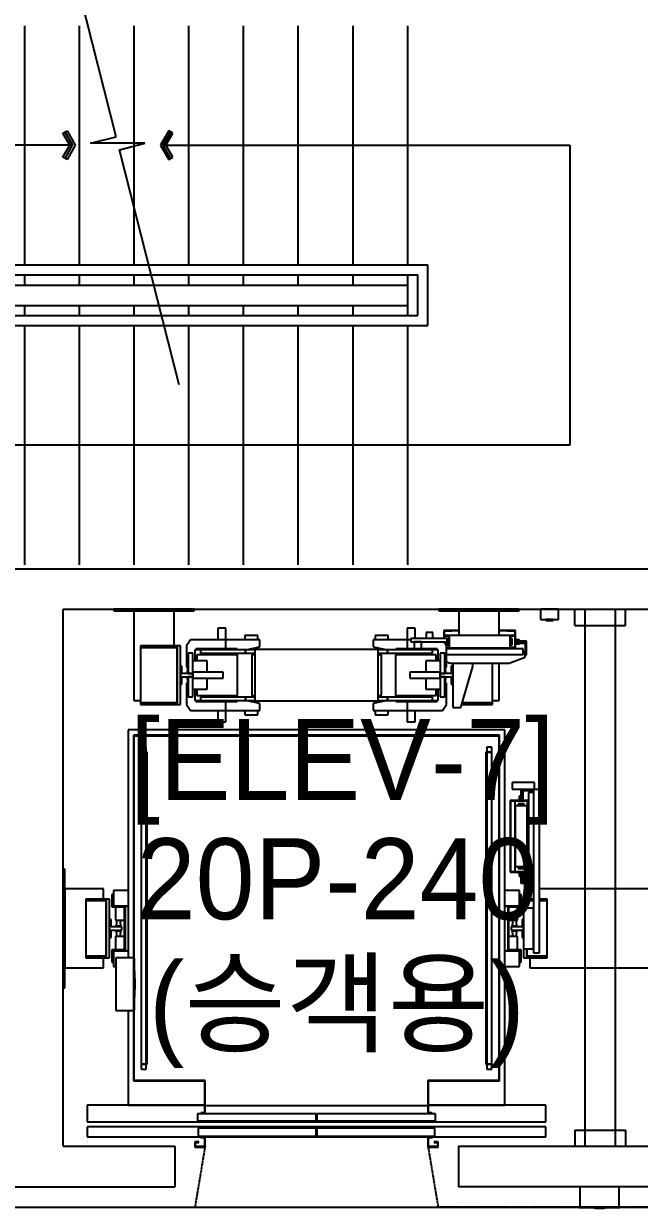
# Model space of a CAD drawing. Header units: millimetres. Extents: x 10479 to 135323, y 879012 to 965592.
# Drawn here: x 51387 to 54425, y 926345 to 932192 of the extents above; entities that cross this region are included whole.
import ezdxf
from ezdxf.enums import TextEntityAlignment as Align

# ---------------------------------------------------------------- set-up
doc = ezdxf.new("R2010")
doc.units = ezdxf.units.MM
doc.linetypes.add('HID', pattern=[2.3, 1.5, -0.8])
doc.layers.add('$CHAR', color=3, linetype='Continuous')
doc.styles.add('돋움', font='')
doc.styles.get('돋움').set_extended_font_data('Dotum')

# ---------------------------------------------------------------- blocks, each defined once
blk = doc.blocks.new('14F')
at = {"color": 8}
for p, q in [((-148157.3, 758473.9), (-148451.8, 759634.1)), ((-148608.1, 757841.9), (-148608.1, 759021.9)), ((-148338.1, 757841.9), (-148338.1, 759021.9)), ((-148068.1, 757841.9), (-148068.1, 759021.9)), ((-147798.1, 757841.9), (-147798.1, 759021.9)), ((-147528.1, 757841.9), (-147528.1, 759021.9)), ((-147258.1, 757841.9), (-147258.1, 759021.9)), ((-146988.1, 757841.9), (-146988.1, 759021.9)), ((-146718.1, 757841.9), (-146718.1, 759021.9)), ((-148419.3, 758491), (-148399.5, 758502.5)), ((-148385.2, 758431.9), (-148419.3, 758491)), ((-148372, 758431.9), (-148409.4, 758496.7)), ((-148409.4, 758496.7), (-148372, 758431.9)), ((-148399.5, 758502.5), (-148358.8, 758431.9)), ((-148283.3, 758441.9), (-148157.3, 758473.9)), ((-147897.5, 758502.5), (-147938.2, 758431.9)), ((-147925, 758431.9), (-147887.6, 758496.7)), ((-147887.6, 758496.7), (-147925, 758431.9)), ((-147911.8, 758431.9), (-147877.7, 758491)), ((-147877.7, 758491), (-147897.5, 758502.5)), ((-148385.2, 758431.9), (-149688.1, 758431.9)), ((-148419.3, 758372.9), (-148385.2, 758431.9)), ((-148409.4, 758367.1), (-148372, 758431.9)), ((-148358.8, 758431.9), (-148399.5, 758361.4)), ((-148372, 758431.9), (-148385.2, 758431.9)), ((-148015.1, 758441.9), (-148283.3, 758441.9)), ((-148141.1, 758410), (-148015.1, 758441.9)), ((-147846.6, 757249.8), (-148141.1, 758410)), ((-147938.2, 758431.9), (-147897.5, 758361.4)), ((-147887.6, 758367.1), (-147925, 758431.9)), ((-147925, 758431.9), (-147911.8, 758431.9)), ((-147877.7, 758372.9), (-147911.8, 758431.9)), ((-147911.8, 758431.9), (-145918.1, 758431.9)), ((-145918.1, 758431.9), (-145918.1, 756951.9)), ((-148399.5, 758361.4), (-148419.3, 758372.9)), ((-147897.5, 758361.4), (-147877.7, 758372.9)), ((-149788.1, 757841.9), (-146618.1, 757841.9)), ((-146618.1, 757541.9), (-146618.1, 757841.9)), ((-149738.1, 757791.9), (-146668.1, 757791.9)), ((-148608.1, 757741.9), (-148608.1, 757791.9)), ((-148338.1, 757741.9), (-148338.1, 757791.9)), ((-148068.1, 757741.9), (-148068.1, 757791.9)), ((-147798.1, 757741.9), (-147798.1, 757791.9)), ((-147528.1, 757741.9), (-147528.1, 757791.9)), ((-147258.1, 757741.9), (-147258.1, 757791.9)), ((-146988.1, 757741.9), (-146988.1, 757791.9)), ((-146718.1, 757741.9), (-146718.1, 757791.9)), ((-146668.1, 757591.9), (-146668.1, 757791.9)), ((-149688.1, 757741.9), (-148062.2, 757741.9)), ((-148062.2, 757741.9), (-146718.1, 757741.9)), ((-146718.1, 757641.9), (-146718.1, 757741.9)), ((-149688.1, 757641.9), (-146718.1, 757641.9)), ((-148608.1, 757591.9), (-148608.1, 757641.9)), ((-148338.1, 757591.9), (-148338.1, 757641.9)), ((-148068.1, 757591.9), (-148068.1, 757641.9)), ((-147798.1, 757591.9), (-147798.1, 757641.9)), ((-147528.1, 757591.9), (-147528.1, 757641.9)), ((-147258.1, 757591.9), (-147258.1, 757641.9)), ((-146988.1, 757591.9), (-146988.1, 757641.9)), ((-146718.1, 757591.9), (-146718.1, 757641.9)), ((-149738.1, 757591.9), (-146668.1, 757591.9)), ((-149788.1, 757541.9), (-146618.1, 757541.9)), ((-148608.1, 756361.9), (-148608.1, 757541.9)), ((-148338.1, 756361.9), (-148338.1, 757541.9)), ((-148068.1, 756361.9), (-148068.1, 757541.9)), ((-147798.1, 756361.9), (-147798.1, 757541.9)), ((-147528.1, 756361.9), (-147528.1, 757541.9)), ((-147258.1, 756361.9), (-147258.1, 757541.9)), ((-146988.1, 756361.9), (-146988.1, 757541.9)), ((-146718.1, 756361.9), (-146718.1, 757541.9)), ((-145918.1, 756951.9), (-149668.1, 756951.9)), ((-151018.1, 756341.9), (-145118.1, 756341.9)), ((-148418.1, 753491.9), (-148418.1, 756141.9)), ((-148418.1, 756141.9), (-140318.1, 756141.9)), ((-147772.2, 756141.9), (-148168.2, 756141.9)), ((-148168.2, 756141.9), (-148168.2, 756133.9)), ((-148168.2, 756133.9), (-147772.2, 756133.9)), ((-147870.2, 756133.9), (-148070.2, 756133.9)), ((-148070.2, 756133.9), (-148070.2, 755691.9)), ((-147870.2, 755961.9), (-147870.2, 756133.9)), ((-147772.2, 756133.9), (-147772.2, 756141.9)), ((-146168.2, 756141.9), (-146564.2, 756141.9)), ((-146564.2, 756141.9), (-146564.2, 756133.9)), ((-146564.2, 756133.9), (-146168.2, 756133.9)), ((-146266.2, 756133.9), (-146466.2, 756133.9)), ((-146466.2, 756133.9), (-146466.2, 756012.9)), ((-146266.2, 756012.9), (-146266.2, 756133.9)), ((-146168.2, 756133.9), (-146168.2, 756141.9)), ((-146063.2, 756141.9), (-146063.2, 756091.9)), ((-145973.2, 756141.9), (-146063.2, 756141.9)), ((-145973.2, 756091.9), (-145973.2, 756141.9)), ((-145893.2, 756061.9), (-145893.2, 756141.9)), ((-145843.2, 753491.9), (-145843.2, 756141.9)), ((-145693.2, 753491.9), (-145693.2, 756141.9)), ((-145643.2, 756061.9), (-145643.2, 756141.9)), ((-146063.2, 756091.9), (-145973.2, 756091.9)), ((-146035.7, 756091.9), (-146035.7, 756085.9)), ((-146000.7, 756091.9), (-146035.7, 756091.9)), ((-146035.7, 756085.9), (-146000.7, 756085.9)), ((-146000.7, 756085.9), (-146000.7, 756091.9)), ((-145893.2, 756061.9), (-145643.2, 756061.9)), ((-147615.2, 756047.9), (-147655.2, 756047.9)), ((-147655.2, 756047.9), (-147655.2, 755991.9)), ((-147615.2, 755991.9), (-147615.2, 756047.9)), ((-147519.8, 756012.9), (-147522.2, 756012.9)), ((-147522.2, 756012.9), (-147522.2, 755991.9)), ((-147512.9, 756012.9), (-147519.8, 756012.9)), ((-147502.5, 756012.9), (-147512.9, 756012.9)), ((-147490.2, 756012.9), (-147502.5, 756012.9)), ((-147478, 756012.9), (-147490.2, 756012.9)), ((-147467.6, 756012.9), (-147478, 756012.9)), ((-147460.7, 756012.9), (-147467.6, 756012.9)), ((-147458.2, 756012.9), (-147460.7, 756012.9)), ((-147458.2, 755991.9), (-147458.2, 756012.9)), ((-146875.8, 756012.9), (-146878.2, 756012.9)), ((-146878.2, 756012.9), (-146878.2, 755991.9)), ((-146868.9, 756012.9), (-146875.8, 756012.9)), ((-146858.5, 756012.9), (-146868.9, 756012.9)), ((-146846.2, 756012.9), (-146858.5, 756012.9)), ((-146834, 756012.9), (-146846.2, 756012.9)), ((-146823.6, 756012.9), (-146834, 756012.9)), ((-146816.7, 756012.9), (-146823.6, 756012.9)), ((-146814.2, 756012.9), (-146816.7, 756012.9)), ((-146814.2, 755991.9), (-146814.2, 756012.9)), ((-146721.2, 756047.9), (-146721.2, 755991.9)), ((-146681.2, 756047.9), (-146721.2, 756047.9)), ((-146681.2, 755996.9), (-146681.2, 756047.9)), ((-146594.7, 756026.9), (-146627.7, 756026.9)), ((-146627.7, 756026.9), (-146627.7, 755996.9)), ((-146594.7, 755996.9), (-146594.7, 756026.9)), ((-146500.2, 756036.9), (-146540.2, 756036.9)), ((-146540.2, 756036.9), (-146540.2, 755996.9)), ((-146538.2, 756034.9), (-146500.2, 756034.9)), ((-146538.2, 755996.9), (-146538.2, 756034.9)), ((-146466.2, 756034.9), (-146538.2, 756034.9)), ((-146538.2, 756034.9), (-146538.2, 756012.9)), ((-146538.2, 756012.9), (-146538.2, 756010.9)), ((-146188.2, 756012.9), (-146538.2, 756012.9)), ((-146538.2, 756010.9), (-146513.2, 756010.9)), ((-146538.2, 756010.9), (-146538.2, 755996.9)), ((-146513.2, 756011.9), (-146513.2, 755951.9)), ((-146213.2, 756011.9), (-146513.2, 756011.9)), ((-146500.2, 756034.9), (-146500.2, 756036.9)), ((-146466.2, 756036.9), (-146500.2, 756036.9)), ((-146500.2, 756036.9), (-146500.2, 756034.9)), ((-146226.2, 756036.9), (-146266.2, 756036.9)), ((-146188.2, 756034.9), (-146266.2, 756034.9)), ((-146186.2, 756036.9), (-146226.2, 756036.9)), ((-146226.2, 756036.9), (-146226.2, 756034.9)), ((-146226.2, 756034.9), (-146226.2, 756036.9)), ((-146226.2, 756034.9), (-146188.2, 756034.9)), ((-146213.2, 755951.9), (-146213.2, 756011.9)), ((-146213.2, 756010.9), (-146188.2, 756010.9)), ((-146188.2, 756034.9), (-146188.2, 755946.4)), ((-146188.2, 756012.9), (-146188.2, 756034.9)), ((-146188.2, 756010.9), (-146188.2, 756012.9)), ((-146188.2, 755952.9), (-146188.2, 756010.9)), ((-146186.2, 755946.4), (-146186.2, 756036.9)), ((-148037.2, 755961.9), (-148037.2, 755953.9)), ((-147856.2, 755961.9), (-148037.2, 755961.9)), ((-148037.2, 755953.9), (-148037.2, 755679.9)), ((-147856.2, 755953.9), (-148037.2, 755953.9)), ((-148037.2, 755953.9), (-147856.2, 755953.9)), ((-147856.2, 755953.9), (-147856.2, 755961.9)), ((-147856.2, 755961.9), (-147856.2, 755671.9)), ((-147840.2, 755961.9), (-147856.2, 755961.9)), ((-147856.2, 755679.9), (-147856.2, 755953.9)), ((-147840.2, 755671.9), (-147840.2, 755961.9)), ((-147790.2, 755991.9), (-147810.2, 755961.9)), ((-147810.2, 755961.9), (-147810.2, 755856.9)), ((-147615.2, 755991.9), (-147790.2, 755991.9)), ((-147740.2, 755941.9), (-147768.2, 755941.9)), ((-147768.2, 755941.9), (-147768.2, 755886.9)), ((-147763.2, 755946.9), (-147763.2, 755941.9)), ((-147560.2, 755946.9), (-147763.2, 755946.9)), ((-147740.2, 755941.9), (-147740.2, 755925.9)), ((-147518.2, 755941.9), (-147740.2, 755941.9)), ((-147447.2, 755991.9), (-147615.2, 755991.9)), ((-147615.2, 755946.9), (-147615.2, 755991.9)), ((-147560.2, 755941.9), (-147560.2, 755946.9)), ((-147519.2, 755941.9), (-147447.2, 755956.9)), ((-147518.2, 755925.9), (-147518.2, 755941.9)), ((-147518.2, 755941.9), (-147518.2, 755925.9)), ((-147473.2, 755941.9), (-147518.2, 755941.9)), ((-146863.2, 755943.9), (-147473.2, 755943.9)), ((-147473.2, 755943.9), (-147473.2, 755689.9)), ((-147458.2, 755943.9), (-147458.2, 755954.7)), ((-147447.2, 755956.9), (-147447.2, 755991.9)), ((-146721.2, 755991.9), (-146889.2, 755991.9)), ((-146889.2, 755991.9), (-146889.2, 755956.9)), ((-146889.2, 755956.9), (-146817.2, 755941.9)), ((-146878.2, 755954.7), (-146878.2, 755943.9)), ((-146863.2, 755689.9), (-146863.2, 755943.9)), ((-146818.2, 755941.9), (-146863.2, 755941.9)), ((-146818.2, 755941.9), (-146818.2, 755925.9)), ((-146596.2, 755941.9), (-146818.2, 755941.9)), ((-146818.2, 755925.9), (-146818.2, 755941.9)), ((-146776.2, 755946.9), (-146776.2, 755941.9)), ((-146573.2, 755946.9), (-146776.2, 755946.9)), ((-146721.2, 755991.9), (-146721.2, 755946.9)), ((-146703.2, 755991.9), (-146721.2, 755991.9)), ((-146523.2, 755996.9), (-146703.2, 755996.9)), ((-146703.2, 755996.9), (-146703.2, 755981.9)), ((-146703.2, 755981.9), (-146523.2, 755981.9)), ((-146684.4, 755981.9), (-146685.7, 755981.9)), ((-146685.7, 755981.9), (-146685.7, 755946.9)), ((-146680.6, 755981.9), (-146684.4, 755981.9)), ((-146674.9, 755981.9), (-146680.6, 755981.9)), ((-146668.2, 755981.9), (-146674.9, 755981.9)), ((-146661.5, 755981.9), (-146668.2, 755981.9)), ((-146655.9, 755981.9), (-146661.5, 755981.9)), ((-146652.1, 755981.9), (-146655.9, 755981.9)), ((-146650.7, 755981.9), (-146652.1, 755981.9)), ((-146650.7, 755946.9), (-146650.7, 755981.9)), ((-146568.2, 755941.9), (-146596.2, 755941.9)), ((-146596.2, 755925.9), (-146596.2, 755941.9)), ((-146573.2, 755941.9), (-146573.2, 755946.9)), ((-146568.2, 755886.9), (-146568.2, 755941.9)), ((-146526.2, 755961.9), (-146539.6, 755981.9)), ((-146538.2, 755979.9), (-146538.2, 755981.9)), ((-146538.2, 755981.9), (-146538.2, 755979.9)), ((-146526.2, 755856.9), (-146526.2, 755961.9)), ((-146513.2, 755952.9), (-146526.2, 755952.9)), ((-146526.2, 755950.9), (-146188.2, 755950.9)), ((-146148.2, 755946.4), (-146526.2, 755946.4)), ((-146523.2, 755981.9), (-146523.2, 755996.9)), ((-146513.2, 755996.9), (-146523.2, 755996.9)), ((-146523.2, 755996.9), (-146523.2, 755966.9)), ((-146523.2, 755966.9), (-146513.2, 755966.9)), ((-146513.2, 755951.9), (-146213.2, 755951.9)), ((-146496.2, 755950.9), (-146496.2, 755946.4)), ((-146480.2, 755950.9), (-146480.2, 755946.4)), ((-146480.2, 755946.4), (-146480.2, 755950.9)), ((-146299.2, 755946.4), (-146299.2, 755950.9)), ((-146266.2, 755946.4), (-146266.2, 755950.9)), ((-146203.2, 755996.9), (-146213.2, 755996.9)), ((-146213.2, 755966.9), (-146203.2, 755966.9)), ((-146188.2, 755952.9), (-146213.2, 755952.9)), ((-146203.2, 755966.9), (-146203.2, 755996.9)), ((-146188.2, 755950.9), (-146188.2, 755952.9)), ((-146188.2, 755946.4), (-146188.2, 755950.9)), ((-146186.2, 755991.9), (-146186.2, 755971.9)), ((-146166.2, 755991.9), (-146186.2, 755991.9)), ((-146186.2, 755971.9), (-146166.2, 755971.9)), ((-146181.2, 755976.9), (-146181.2, 755986.9)), ((-146181.2, 755986.9), (-146166.2, 755986.9)), ((-146137.2, 755977.9), (-146181.2, 755977.9)), ((-146166.2, 755976.9), (-146181.2, 755976.9)), ((-146132.2, 755984.4), (-146174.2, 755984.4)), ((-146174.2, 755984.4), (-146174.2, 755979.4)), ((-146174.2, 755979.4), (-146137.2, 755979.4)), ((-146166.2, 755986.9), (-146166.2, 755991.9)), ((-146166.2, 755971.9), (-146166.2, 755976.9)), ((-146166.2, 755973.9), (-146137.2, 755973.9)), ((-146137.2, 755973.9), (-146166.2, 755973.9)), ((-146148.2, 755919.4), (-146148.2, 755946.4)), ((-146137.2, 755979.4), (-146137.2, 755926.4)), ((-146137.2, 755973.9), (-146137.2, 755977.9)), ((-146137.2, 755931.9), (-146137.2, 755973.9)), ((-146132.2, 755921.4), (-146132.2, 755984.4)), ((-147801.2, 755924.9), (-147801.2, 755921.1)), ((-147778.2, 755924.9), (-147801.2, 755924.9)), ((-147801.2, 755921.1), (-147801.2, 755910.2)), ((-147801.2, 755910.2), (-147801.2, 755894)), ((-147801.2, 755894), (-147801.2, 755874.9)), ((-147778.2, 755921.1), (-147778.2, 755924.9)), ((-147778.2, 755910.2), (-147778.2, 755921.1)), ((-147778.2, 755894), (-147778.2, 755910.2)), ((-147778.2, 755874.9), (-147778.2, 755894)), ((-147708.2, 755886.9), (-147778.2, 755886.9)), ((-147758.2, 755916.9), (-147758.2, 755886.9)), ((-147558.2, 755916.9), (-147758.2, 755916.9)), ((-147740.2, 755925.9), (-147518.2, 755925.9)), ((-147708.2, 755831.9), (-147708.2, 755886.9)), ((-147558.2, 755716.9), (-147558.2, 755916.9)), ((-147518.2, 755925.9), (-147473.2, 755925.9)), ((-147473.2, 755916.9), (-147488.2, 755916.9)), ((-147488.2, 755916.9), (-147488.2, 755716.9)), ((-146863.2, 755925.9), (-146818.2, 755925.9)), ((-146848.2, 755916.9), (-146863.2, 755916.9)), ((-146848.2, 755716.9), (-146848.2, 755916.9)), ((-146818.2, 755925.9), (-146596.2, 755925.9)), ((-146778.2, 755916.9), (-146778.2, 755716.9)), ((-146578.2, 755916.9), (-146778.2, 755916.9)), ((-146558.2, 755886.9), (-146628.2, 755886.9)), ((-146628.2, 755886.9), (-146628.2, 755831.9)), ((-146578.2, 755886.9), (-146578.2, 755916.9)), ((-146558.2, 755924.9), (-146558.2, 755921.1)), ((-146535.2, 755924.9), (-146558.2, 755924.9)), ((-146558.2, 755921.1), (-146558.2, 755910.2)), ((-146558.2, 755910.2), (-146558.2, 755894)), ((-146558.2, 755894), (-146558.2, 755874.9)), ((-146535.2, 755921.1), (-146535.2, 755924.9)), ((-146535.2, 755910.2), (-146535.2, 755921.1)), ((-146535.2, 755894), (-146535.2, 755910.2)), ((-146535.2, 755874.9), (-146535.2, 755894)), ((-146526.2, 755919.4), (-146148.2, 755919.4)), ((-146526.2, 755883.2), (-146508.2, 755876.4)), ((-146218.2, 755876.4), (-146138.2, 755906.4)), ((-146148.2, 755931.9), (-146137.2, 755931.9)), ((-146137.2, 755931.9), (-146148.2, 755931.9)), ((-146148.2, 755927.9), (-146137.2, 755927.9)), ((-146137.2, 755926.4), (-146148.2, 755926.4)), ((-146148.2, 755921.4), (-146132.2, 755921.4)), ((-146138.2, 755921.4), (-146148.2, 755921.4)), ((-146132.2, 755921.4), (-146138.2, 755921.4)), ((-146138.2, 755906.4), (-146138.2, 755921.4)), ((-146138.2, 755917.4), (-146132.2, 755917.4)), ((-146137.2, 755927.9), (-146137.2, 755931.9)), ((-146132.2, 755917.4), (-146132.2, 755921.4)), ((-147840.2, 755861.4), (-147840.2, 755772.4)), ((-147832.3, 755861.4), (-147840.2, 755861.4)), ((-147832.3, 755824.9), (-147832.3, 755861.4)), ((-147778.2, 755824.9), (-147832.3, 755824.9)), ((-147810.2, 755856.9), (-147801.2, 755856.9)), ((-147805.2, 755837.9), (-147807.2, 755837.9)), ((-147807.2, 755837.9), (-147807.2, 755829.9)), ((-147807.2, 755829.9), (-147801.2, 755829.9)), ((-147801.2, 755855.9), (-147805.2, 755855.9)), ((-147805.2, 755855.9), (-147805.2, 755837.9)), ((-147801.2, 755874.9), (-147801.2, 755855.8)), ((-147801.2, 755855.8), (-147801.2, 755839.5)), ((-147801.2, 755839.5), (-147801.2, 755828.7)), ((-147801.2, 755828.7), (-147801.2, 755824.9)), ((-147801.2, 755824.9), (-147778.2, 755824.9)), ((-147778.2, 755855.8), (-147778.2, 755874.9)), ((-147778.2, 755839.5), (-147778.2, 755855.8)), ((-147778.2, 755828.7), (-147778.2, 755839.5)), ((-147772.5, 755831.9), (-147778.2, 755831.9)), ((-147778.2, 755831.9), (-147778.2, 755801.9)), ((-147778.2, 755824.9), (-147778.2, 755828.7)), ((-147778.2, 755809), (-147778.2, 755824.9)), ((-147756.3, 755831.9), (-147772.5, 755831.9)), ((-147731.9, 755831.9), (-147756.3, 755831.9)), ((-147703.2, 755831.9), (-147731.9, 755831.9)), ((-147674.5, 755831.9), (-147703.2, 755831.9)), ((-147650.2, 755831.9), (-147674.5, 755831.9)), ((-147633.9, 755831.9), (-147650.2, 755831.9)), ((-147628.2, 755831.9), (-147633.9, 755831.9)), ((-147628.2, 755801.9), (-147628.2, 755831.9)), ((-146702.5, 755831.9), (-146708.2, 755831.9)), ((-146708.2, 755831.9), (-146708.2, 755801.9)), ((-146686.3, 755831.9), (-146702.5, 755831.9)), ((-146661.9, 755831.9), (-146686.3, 755831.9)), ((-146633.2, 755831.9), (-146661.9, 755831.9)), ((-146604.5, 755831.9), (-146633.2, 755831.9)), ((-146580.2, 755831.9), (-146604.5, 755831.9)), ((-146563.9, 755831.9), (-146580.2, 755831.9)), ((-146558.2, 755831.9), (-146563.9, 755831.9)), ((-146558.2, 755874.9), (-146558.2, 755855.8)), ((-146558.2, 755855.8), (-146558.2, 755839.5)), ((-146558.2, 755839.5), (-146558.2, 755828.7)), ((-146558.2, 755801.9), (-146558.2, 755831.9)), ((-146558.2, 755828.7), (-146558.2, 755824.9)), ((-146504.1, 755824.9), (-146558.2, 755824.9)), ((-146558.2, 755824.9), (-146558.2, 755809)), ((-146558.2, 755824.9), (-146535.2, 755824.9)), ((-146535.2, 755855.8), (-146535.2, 755874.9)), ((-146535.2, 755856.9), (-146526.2, 755856.9)), ((-146531.2, 755855.9), (-146535.2, 755855.9)), ((-146535.2, 755839.5), (-146535.2, 755855.8)), ((-146535.2, 755828.7), (-146535.2, 755839.5)), ((-146535.2, 755829.9), (-146529.2, 755829.9)), ((-146535.2, 755824.9), (-146535.2, 755828.7)), ((-146531.2, 755837.9), (-146531.2, 755855.9)), ((-146529.2, 755837.9), (-146531.2, 755837.9)), ((-146529.2, 755829.9), (-146529.2, 755837.9)), ((-146508.2, 755876.4), (-146218.2, 755876.4)), ((-146496.2, 755861.4), (-146504.1, 755861.4)), ((-146504.1, 755861.4), (-146504.1, 755824.9)), ((-146496.2, 755876.4), (-146496.2, 755657.4)), ((-146496.2, 755772.4), (-146496.2, 755861.4)), ((-146456.2, 755657.4), (-146396.2, 755859.4)), ((-146396.2, 755859.4), (-146396.2, 755876.4)), ((-146299.2, 755679.9), (-146299.2, 755876.4)), ((-146266.2, 755691.9), (-146266.2, 755876.4)), ((-147840.2, 755772.4), (-147832.3, 755772.4)), ((-147832.3, 755809), (-147778.2, 755809)), ((-147832.3, 755772.4), (-147832.3, 755809)), ((-147801.2, 755776.9), (-147810.2, 755776.9)), ((-147810.2, 755776.9), (-147810.2, 755671.9)), ((-147807.2, 755803.9), (-147807.2, 755795.9)), ((-147801.2, 755803.9), (-147807.2, 755803.9)), ((-147807.2, 755795.9), (-147805.2, 755795.9)), ((-147805.2, 755795.9), (-147805.2, 755777.9)), ((-147805.2, 755777.9), (-147801.2, 755777.9)), ((-147778.2, 755809), (-147801.2, 755809)), ((-147801.2, 755809), (-147801.2, 755805.2)), ((-147801.2, 755805.2), (-147801.2, 755794.4)), ((-147801.2, 755794.4), (-147801.2, 755778.1)), ((-147801.2, 755778.1), (-147801.2, 755759)), ((-147778.2, 755805.2), (-147778.2, 755809)), ((-147778.2, 755794.4), (-147778.2, 755805.2)), ((-147778.2, 755801.9), (-147772.5, 755801.9)), ((-147778.2, 755778.1), (-147778.2, 755794.4)), ((-147778.2, 755759), (-147778.2, 755778.1)), ((-147772.5, 755801.9), (-147756.3, 755801.9)), ((-147756.3, 755801.9), (-147731.9, 755801.9)), ((-147731.9, 755801.9), (-147703.2, 755801.9)), ((-147708.2, 755746.9), (-147708.2, 755801.9)), ((-147703.2, 755801.9), (-147674.5, 755801.9)), ((-147674.5, 755801.9), (-147650.2, 755801.9)), ((-147650.2, 755801.9), (-147633.9, 755801.9)), ((-147633.9, 755801.9), (-147628.2, 755801.9)), ((-146708.2, 755801.9), (-146702.5, 755801.9)), ((-146702.5, 755801.9), (-146686.3, 755801.9)), ((-146686.3, 755801.9), (-146661.9, 755801.9)), ((-146661.9, 755801.9), (-146633.2, 755801.9)), ((-146633.2, 755801.9), (-146604.5, 755801.9)), ((-146628.2, 755801.9), (-146628.2, 755746.9)), ((-146604.5, 755801.9), (-146580.2, 755801.9)), ((-146580.2, 755801.9), (-146563.9, 755801.9)), ((-146563.9, 755801.9), (-146558.2, 755801.9)), ((-146558.2, 755809), (-146504.1, 755809)), ((-146535.2, 755809), (-146558.2, 755809)), ((-146558.2, 755809), (-146558.2, 755805.2)), ((-146558.2, 755805.2), (-146558.2, 755794.4)), ((-146558.2, 755794.4), (-146558.2, 755778.1)), ((-146558.2, 755778.1), (-146558.2, 755759)), ((-146535.2, 755805.2), (-146535.2, 755809)), ((-146535.2, 755794.4), (-146535.2, 755805.2)), ((-146529.2, 755803.9), (-146535.2, 755803.9)), ((-146535.2, 755778.1), (-146535.2, 755794.4)), ((-146535.2, 755759), (-146535.2, 755778.1)), ((-146535.2, 755777.9), (-146531.2, 755777.9)), ((-146526.2, 755776.9), (-146535.2, 755776.9)), ((-146531.2, 755777.9), (-146531.2, 755795.9)), ((-146531.2, 755795.9), (-146529.2, 755795.9)), ((-146529.2, 755795.9), (-146529.2, 755803.9)), ((-146526.2, 755671.9), (-146526.2, 755776.9)), ((-146504.1, 755809), (-146504.1, 755772.4)), ((-146504.1, 755772.4), (-146496.2, 755772.4)), ((-147801.2, 755759), (-147801.2, 755739.9)), ((-147801.2, 755739.9), (-147801.2, 755723.7)), ((-147801.2, 755723.7), (-147801.2, 755712.8)), ((-147801.2, 755712.8), (-147801.2, 755709)), ((-147801.2, 755709), (-147778.2, 755709)), ((-147778.2, 755739.9), (-147778.2, 755759)), ((-147778.2, 755746.9), (-147708.2, 755746.9)), ((-147778.2, 755723.7), (-147778.2, 755739.9)), ((-147778.2, 755712.8), (-147778.2, 755723.7)), ((-147778.2, 755709), (-147778.2, 755712.8)), ((-147768.2, 755746.9), (-147768.2, 755691.9)), ((-147758.2, 755746.9), (-147758.2, 755716.9)), ((-147758.2, 755716.9), (-147558.2, 755716.9)), ((-147740.2, 755707.9), (-147740.2, 755691.9)), ((-147518.2, 755707.9), (-147740.2, 755707.9)), ((-147518.2, 755691.9), (-147518.2, 755707.9)), ((-147518.2, 755707.9), (-147518.2, 755691.9)), ((-147473.2, 755707.9), (-147518.2, 755707.9)), ((-147488.2, 755716.9), (-147473.2, 755716.9)), ((-146863.2, 755716.9), (-146848.2, 755716.9)), ((-146818.2, 755707.9), (-146863.2, 755707.9)), ((-146818.2, 755707.9), (-146818.2, 755691.9)), ((-146596.2, 755707.9), (-146818.2, 755707.9)), ((-146818.2, 755691.9), (-146818.2, 755707.9)), ((-146778.2, 755716.9), (-146578.2, 755716.9)), ((-146628.2, 755746.9), (-146558.2, 755746.9)), ((-146596.2, 755691.9), (-146596.2, 755707.9)), ((-146578.2, 755716.9), (-146578.2, 755746.9)), ((-146568.2, 755691.9), (-146568.2, 755746.9)), ((-146558.2, 755759), (-146558.2, 755739.9)), ((-146558.2, 755739.9), (-146558.2, 755723.7)), ((-146558.2, 755723.7), (-146558.2, 755712.8)), ((-146558.2, 755712.8), (-146558.2, 755709)), ((-146558.2, 755709), (-146535.2, 755709)), ((-146535.2, 755739.9), (-146535.2, 755759)), ((-146535.2, 755723.7), (-146535.2, 755739.9)), ((-146535.2, 755712.8), (-146535.2, 755723.7)), ((-146535.2, 755709), (-146535.2, 755712.8)), ((-148070.2, 755691.9), (-148037.2, 755691.9)), ((-148037.2, 755679.9), (-148037.2, 755671.9)), ((-147856.2, 755679.9), (-148037.2, 755679.9)), ((-148037.2, 755679.9), (-147856.2, 755679.9)), ((-148037.2, 755671.9), (-147856.2, 755671.9)), ((-147856.2, 755671.9), (-147856.2, 755679.9)), ((-147856.2, 755671.9), (-147840.2, 755671.9)), ((-147810.2, 755671.9), (-147790.2, 755641.9)), ((-147768.2, 755691.9), (-147740.2, 755691.9)), ((-147763.2, 755691.9), (-147763.2, 755686.9)), ((-147763.2, 755686.9), (-147560.2, 755686.9)), ((-147740.2, 755691.9), (-147518.2, 755691.9)), ((-147615.2, 755641.9), (-147615.2, 755686.9)), ((-147560.2, 755686.9), (-147560.2, 755691.9)), ((-147447.2, 755676.9), (-147519.2, 755691.9)), ((-147518.2, 755691.9), (-147473.2, 755691.9)), ((-147473.2, 755689.9), (-146863.2, 755689.9)), ((-147458.2, 755679.2), (-147458.2, 755689.9)), ((-147447.2, 755641.9), (-147447.2, 755676.9)), ((-146817.2, 755691.9), (-146889.2, 755676.9)), ((-146889.2, 755676.9), (-146889.2, 755641.9)), ((-146878.2, 755689.9), (-146878.2, 755679.2)), ((-146863.2, 755691.9), (-146818.2, 755691.9)), ((-146818.2, 755691.9), (-146596.2, 755691.9)), ((-146776.2, 755691.9), (-146776.2, 755686.9)), ((-146776.2, 755686.9), (-146573.2, 755686.9)), ((-146721.2, 755686.9), (-146721.2, 755641.9)), ((-146596.2, 755691.9), (-146568.2, 755691.9)), ((-146573.2, 755686.9), (-146573.2, 755691.9)), ((-146546.2, 755641.9), (-146526.2, 755671.9)), ((-146496.2, 755657.4), (-146456.2, 755657.4)), ((-146451.9, 755671.9), (-146299.2, 755671.9)), ((-146299.2, 755679.9), (-146449.5, 755679.9)), ((-146449.5, 755679.9), (-146299.2, 755679.9)), ((-146299.2, 755691.9), (-146266.2, 755691.9)), ((-146299.2, 755671.9), (-146299.2, 755679.9)), ((-147790.2, 755641.9), (-147615.2, 755641.9)), ((-147655.2, 755641.9), (-147655.2, 755585.9)), ((-147615.2, 755585.9), (-147615.2, 755641.9)), ((-147615.2, 755641.9), (-147447.2, 755641.9)), ((-147522.2, 755641.9), (-147522.2, 755620.9)), ((-147522.2, 755620.9), (-147519.8, 755620.9)), ((-147519.8, 755620.9), (-147512.9, 755620.9)), ((-147512.9, 755620.9), (-147502.5, 755620.9)), ((-147502.5, 755620.9), (-147490.2, 755620.9)), ((-147490.2, 755620.9), (-147478, 755620.9)), ((-147478, 755620.9), (-147467.6, 755620.9)), ((-147467.6, 755620.9), (-147460.7, 755620.9)), ((-147460.7, 755620.9), (-147458.2, 755620.9)), ((-147458.2, 755620.9), (-147458.2, 755641.9)), ((-146889.2, 755641.9), (-146721.2, 755641.9)), ((-146878.2, 755641.9), (-146878.2, 755620.9)), ((-146878.2, 755620.9), (-146875.8, 755620.9)), ((-146875.8, 755620.9), (-146868.9, 755620.9)), ((-146868.9, 755620.9), (-146858.5, 755620.9)), ((-146858.5, 755620.9), (-146846.2, 755620.9)), ((-146846.2, 755620.9), (-146834, 755620.9)), ((-146834, 755620.9), (-146823.6, 755620.9)), ((-146823.6, 755620.9), (-146816.7, 755620.9)), ((-146816.7, 755620.9), (-146814.2, 755620.9)), ((-146814.2, 755620.9), (-146814.2, 755641.9)), ((-146721.2, 755641.9), (-146721.2, 755585.9)), ((-146721.2, 755641.9), (-146546.2, 755641.9)), ((-146681.2, 755585.9), (-146681.2, 755641.9)), ((-148098.2, 755546.9), (-148098.2, 754421.9)), ((-146238.2, 755546.9), (-148098.2, 755546.9)), ((-147655.2, 755585.9), (-147615.2, 755585.9)), ((-146721.2, 755585.9), (-146681.2, 755585.9)), ((-146238.2, 753693.9), (-146238.2, 755546.9)), ((-146265.2, 755519.9), (-148071.2, 755519.9)), ((-148071.2, 755519.9), (-148071.2, 753813.9)), ((-148068.2, 755516.9), (-146268.2, 755516.9)), ((-148068.2, 753816.9), (-148068.2, 755516.9)), ((-146268.2, 755516.9), (-146268.2, 753816.9)), ((-146265.2, 753813.9), (-146265.2, 755519.9)), ((-148008.2, 755461.9), (-148033.2, 755461.9)), ((-148033.2, 755461.9), (-148033.2, 755436.9)), ((-148033.2, 755436.9), (-148008.2, 755436.9)), ((-148008.2, 755436.9), (-148033.2, 755436.9)), ((-148033.2, 755436.9), (-148033.2, 753896.9)), ((-148008.2, 755436.9), (-148008.2, 755461.9)), ((-148003.2, 755436.9), (-148008.2, 755436.9)), ((-148008.2, 753896.9), (-148008.2, 755436.9)), ((-148003.2, 753896.9), (-148003.2, 755436.9)), ((-146328.2, 755436.9), (-146333.2, 755436.9)), ((-146333.2, 755436.9), (-146333.2, 753896.9)), ((-146303.2, 755461.9), (-146328.2, 755461.9)), ((-146328.2, 755461.9), (-146328.2, 755436.9)), ((-146328.2, 755436.9), (-146303.2, 755436.9)), ((-146303.2, 755436.9), (-146328.2, 755436.9)), ((-146328.2, 755436.9), (-146328.2, 753896.9)), ((-146303.2, 755436.9), (-146303.2, 755461.9)), ((-146303.2, 753896.9), (-146303.2, 755436.9)), ((-146093.2, 755286.4), (-146203.2, 755286.4)), ((-146203.2, 755286.4), (-146203.2, 755253.4)), ((-146203.2, 755253.4), (-146093.2, 755253.4)), ((-146097.7, 755252.9), (-146160.7, 755252.9)), ((-146160.7, 755252.9), (-146160.7, 755210.9)), ((-146155.7, 755247.9), (-146102.7, 755247.9)), ((-146155.7, 755210.9), (-146155.7, 755247.9)), ((-146150.2, 755247.9), (-146154.2, 755247.9)), ((-146154.2, 755247.9), (-146154.2, 755203.9)), ((-146150.2, 755218.9), (-146150.2, 755247.9)), ((-146108.2, 755247.9), (-146150.2, 755247.9)), ((-146150.2, 755247.9), (-146150.2, 755218.9)), ((-146108.2, 755236.9), (-146108.2, 755247.9)), ((-146104.2, 755247.9), (-146108.2, 755247.9)), ((-146108.2, 755247.9), (-146108.2, 755236.9)), ((-146104.2, 755236.9), (-146104.2, 755247.9)), ((-146102.7, 755247.9), (-146102.7, 755236.9)), ((-146097.7, 755236.9), (-146097.7, 755252.9)), ((-146067.7, 755251.9), (-146097.7, 755251.9)), ((-146097.7, 755251.9), (-146097.7, 755236.9)), ((-146093.2, 755253.4), (-146093.2, 755286.4)), ((-146067.7, 754446.9), (-146067.7, 755251.9)), ((-146122.7, 755198.9), (-146213.2, 755198.9)), ((-146213.2, 755198.9), (-146213.2, 755158.9)), ((-146211.2, 755196.9), (-146122.7, 755196.9)), ((-146211.2, 755158.9), (-146211.2, 755196.9)), ((-146189.2, 755196.9), (-146211.2, 755196.9)), ((-146211.2, 755196.9), (-146211.2, 754846.9)), ((-146187.2, 755196.9), (-146189.2, 755196.9)), ((-146189.2, 755196.9), (-146189.2, 754846.9)), ((-146187.2, 755171.9), (-146187.2, 755196.9)), ((-146129.2, 755196.9), (-146187.2, 755196.9)), ((-146143.2, 755181.9), (-146173.2, 755181.9)), ((-146173.2, 755181.9), (-146173.2, 755171.9)), ((-146163.2, 755218.9), (-146168.2, 755218.9)), ((-146168.2, 755218.9), (-146168.2, 755198.9)), ((-146168.2, 755198.9), (-146148.2, 755198.9)), ((-146163.2, 755203.9), (-146163.2, 755218.9)), ((-146153.2, 755203.9), (-146163.2, 755203.9)), ((-146160.7, 755210.9), (-146155.7, 755210.9)), ((-146148.2, 755218.9), (-146153.2, 755218.9)), ((-146153.2, 755218.9), (-146153.2, 755203.9)), ((-146148.2, 755198.9), (-146148.2, 755218.9)), ((-146143.2, 755171.9), (-146143.2, 755181.9)), ((-146127.2, 755196.9), (-146129.2, 755196.9)), ((-146129.2, 755196.9), (-146129.2, 755171.9)), ((-146127.2, 754846.9), (-146127.2, 755196.9)), ((-146122.7, 755196.9), (-146127.2, 755196.9)), ((-146095.7, 755236.9), (-146122.7, 755236.9)), ((-146122.7, 755236.9), (-146122.7, 754806.9)), ((-146095.7, 754806.9), (-146095.7, 755236.9)), ((-146213.2, 755158.9), (-146211.2, 755158.9)), ((-146211.2, 755158.9), (-146213.2, 755158.9)), ((-146213.2, 755158.9), (-146213.2, 754884.9)), ((-146128.2, 755171.9), (-146188.2, 755171.9)), ((-146188.2, 755171.9), (-146188.2, 754871.9)), ((-146128.2, 754871.9), (-146128.2, 755171.9)), ((-148418.2, 754859.9), (-148418.2, 754273.9)), ((-148410.2, 754859.9), (-148418.2, 754859.9)), ((-148410.2, 754273.9), (-148410.2, 754859.9)), ((-146213.2, 754884.9), (-146213.2, 754844.9)), ((-146211.2, 754884.9), (-146213.2, 754884.9)), ((-146213.2, 754884.9), (-146211.2, 754884.9)), ((-146213.2, 754844.9), (-146122.7, 754844.9)), ((-146211.2, 754846.9), (-146211.2, 754884.9)), ((-146122.7, 754846.9), (-146211.2, 754846.9)), ((-146211.2, 754846.9), (-146189.2, 754846.9)), ((-146189.2, 754846.9), (-146187.2, 754846.9)), ((-146188.2, 754871.9), (-146128.2, 754871.9)), ((-146187.2, 754846.9), (-146187.2, 754871.9)), ((-146187.2, 754846.9), (-146129.2, 754846.9)), ((-146173.2, 754871.9), (-146173.2, 754861.9)), ((-146173.2, 754861.9), (-146143.2, 754861.9)), ((-146168.2, 754844.9), (-146168.2, 754824.9)), ((-146148.2, 754844.9), (-146168.2, 754844.9)), ((-146163.2, 754824.9), (-146163.2, 754839.9)), ((-146163.2, 754839.9), (-146153.2, 754839.9)), ((-146160.7, 754832.9), (-146160.7, 754790.9)), ((-146155.7, 754832.9), (-146160.7, 754832.9)), ((-146155.7, 754795.9), (-146155.7, 754832.9)), ((-146154.2, 754839.9), (-146154.2, 754795.9)), ((-146153.2, 754839.9), (-146153.2, 754824.9)), ((-146148.2, 754824.9), (-146148.2, 754844.9)), ((-146143.2, 754861.9), (-146143.2, 754871.9)), ((-146129.2, 754871.9), (-146129.2, 754846.9)), ((-146129.2, 754846.9), (-146127.2, 754846.9)), ((-146127.2, 754846.9), (-146122.7, 754846.9)), ((-146168.2, 754824.9), (-146163.2, 754824.9)), ((-146160.7, 754790.9), (-146097.7, 754790.9)), ((-146102.7, 754795.9), (-146155.7, 754795.9)), ((-146154.2, 754795.9), (-146150.2, 754795.9)), ((-146153.2, 754824.9), (-146148.2, 754824.9)), ((-146150.2, 754795.9), (-146150.2, 754824.9)), ((-146150.2, 754824.9), (-146150.2, 754795.9)), ((-146150.2, 754795.9), (-146108.2, 754795.9)), ((-146122.7, 754806.9), (-146095.7, 754806.9)), ((-146108.2, 754795.9), (-146108.2, 754806.9)), ((-146108.2, 754806.9), (-146108.2, 754795.9)), ((-146108.2, 754795.9), (-146104.2, 754795.9)), ((-146104.2, 754795.9), (-146104.2, 754806.9)), ((-146102.7, 754806.9), (-146102.7, 754795.9)), ((-146097.7, 754790.9), (-146097.7, 754806.9)), ((-146097.7, 754806.9), (-146097.7, 754446.9)), ((-148220.2, 754761.9), (-148410.2, 754761.9)), ((-148410.2, 754761.9), (-148410.2, 754371.9)), ((-148307.2, 754711.9), (-148307.2, 754703.9)), ((-148206.2, 754711.9), (-148307.2, 754711.9)), ((-148220.2, 754711.9), (-148220.2, 754761.9)), ((-148206.2, 754703.9), (-148206.2, 754711.9)), ((-148206.2, 754711.9), (-148206.2, 754421.9)), ((-148190.2, 754711.9), (-148206.2, 754711.9)), ((-148190.2, 754421.9), (-148190.2, 754711.9)), ((-148178.2, 754733.9), (-148178.2, 754672.9)), ((-148174.2, 754733.9), (-148178.2, 754733.9)), ((-148174.2, 754676.9), (-148174.2, 754733.9)), ((-148098.2, 754754.4), (-148170.2, 754754.4)), ((-148170.2, 754754.4), (-148170.2, 754676.9)), ((-146166.2, 754754.4), (-146238.2, 754754.4)), ((-146166.2, 754676.9), (-146166.2, 754754.4)), ((-146158.2, 754733.9), (-146162.2, 754733.9)), ((-146162.2, 754733.9), (-146162.2, 754676.9)), ((-146158.2, 754672.9), (-146158.2, 754733.9)), ((-146130.2, 754711.9), (-146146.2, 754711.9)), ((-146146.2, 754711.9), (-146146.2, 754666.9)), ((-146097.7, 754711.9), (-146130.2, 754711.9)), ((-146130.2, 754711.9), (-146130.2, 754703.9)), ((-146130.2, 754666.9), (-146130.2, 754711.9)), ((-146116.2, 754761.9), (-146116.2, 754711.9)), ((-146097.7, 754761.9), (-146116.2, 754761.9)), ((-145420.2, 754761.9), (-146067.7, 754761.9)), ((-146029.2, 754711.9), (-146067.7, 754711.9)), ((-146029.2, 754703.9), (-146029.2, 754711.9)), ((-148307.2, 754703.9), (-148307.2, 754429.9)), ((-148206.2, 754703.9), (-148307.2, 754703.9)), ((-148307.2, 754703.9), (-148206.2, 754703.9)), ((-148206.2, 754429.9), (-148206.2, 754703.9)), ((-148178.2, 754672.9), (-148117.2, 754672.9)), ((-148113.2, 754676.9), (-148174.2, 754676.9)), ((-148170.2, 754676.9), (-148098.2, 754676.9)), ((-148160.2, 754672.9), (-148160.2, 754606.9)), ((-148117.2, 754672.9), (-148117.2, 754615.9)), ((-148113.2, 754615.9), (-148113.2, 754676.9)), ((-148098.2, 754676.9), (-148113.2, 754676.9)), ((-148113.2, 754676.9), (-148113.2, 754456.9)), ((-146238.2, 754676.9), (-146166.2, 754676.9)), ((-146223.2, 754676.9), (-146238.2, 754676.9)), ((-146162.2, 754676.9), (-146223.2, 754676.9)), ((-146223.2, 754676.9), (-146223.2, 754615.9)), ((-146223.2, 754456.9), (-146223.2, 754676.9)), ((-146219.2, 754672.9), (-146158.2, 754672.9)), ((-146219.2, 754615.9), (-146219.2, 754672.9)), ((-146176.2, 754606.9), (-146176.2, 754672.9)), ((-146097.7, 754666.9), (-146146.2, 754666.9)), ((-146146.2, 754666.9), (-146146.2, 754466.9)), ((-146130.2, 754703.9), (-146097.7, 754703.9)), ((-146097.7, 754703.9), (-146130.2, 754703.9)), ((-146130.2, 754703.9), (-146130.2, 754666.9)), ((-146097.7, 754466.9), (-146097.7, 754666.9)), ((-146067.7, 754703.9), (-146029.2, 754703.9)), ((-146029.2, 754703.9), (-146067.7, 754703.9)), ((-146029.2, 754429.9), (-146029.2, 754703.9)), ((-148182.3, 754611.4), (-148190.2, 754611.4)), ((-148190.2, 754611.4), (-148190.2, 754522.4)), ((-148182.3, 754574.9), (-148182.3, 754611.4)), ((-148160.2, 754606.9), (-148117.2, 754606.9)), ((-148135.2, 754605.9), (-148155.2, 754605.9)), ((-148155.2, 754605.9), (-148155.2, 754587.9)), ((-148135.2, 754587.9), (-148135.2, 754605.9)), ((-148117.2, 754615.9), (-148113.2, 754615.9)), ((-148113.2, 754615.9), (-148117.2, 754615.9)), ((-148117.2, 754615.9), (-148117.2, 754517.9)), ((-148113.2, 754517.9), (-148113.2, 754615.9)), ((-146223.2, 754615.9), (-146219.2, 754615.9)), ((-146219.2, 754615.9), (-146223.2, 754615.9)), ((-146223.2, 754615.9), (-146223.2, 754517.9)), ((-146219.2, 754517.9), (-146219.2, 754615.9)), ((-146219.2, 754606.9), (-146176.2, 754606.9)), ((-146181.2, 754605.9), (-146201.2, 754605.9)), ((-146201.2, 754605.9), (-146201.2, 754587.9)), ((-146181.2, 754587.9), (-146181.2, 754605.9)), ((-146146.2, 754611.4), (-146154.1, 754611.4)), ((-146154.1, 754611.4), (-146154.1, 754574.9)), ((-146146.2, 754522.4), (-146146.2, 754611.4)), ((-148128.2, 754574.9), (-148182.3, 754574.9)), ((-148182.3, 754559), (-148128.2, 754559)), ((-148182.3, 754522.4), (-148182.3, 754559)), ((-148155.2, 754587.9), (-148157.2, 754587.9)), ((-148157.2, 754587.9), (-148157.2, 754579.9)), ((-148157.2, 754579.9), (-148133.2, 754579.9)), ((-148157.2, 754553.9), (-148157.2, 754545.9)), ((-148133.2, 754553.9), (-148157.2, 754553.9)), ((-148157.2, 754545.9), (-148155.2, 754545.9)), ((-148155.2, 754545.9), (-148155.2, 754527.9)), ((-148133.2, 754587.9), (-148135.2, 754587.9)), ((-148135.2, 754527.9), (-148135.2, 754545.9)), ((-148135.2, 754545.9), (-148133.2, 754545.9)), ((-148133.2, 754579.9), (-148133.2, 754587.9)), ((-148133.2, 754545.9), (-148133.2, 754553.9)), ((-148128.2, 754559), (-148128.2, 754574.9)), ((-146154.1, 754574.9), (-146208.2, 754574.9)), ((-146208.2, 754574.9), (-146208.2, 754559)), ((-146208.2, 754559), (-146154.1, 754559)), ((-146201.2, 754587.9), (-146203.2, 754587.9)), ((-146203.2, 754587.9), (-146203.2, 754579.9)), ((-146203.2, 754579.9), (-146179.2, 754579.9)), ((-146179.2, 754553.9), (-146203.2, 754553.9)), ((-146203.2, 754553.9), (-146203.2, 754545.9)), ((-146203.2, 754545.9), (-146201.2, 754545.9)), ((-146201.2, 754545.9), (-146201.2, 754527.9)), ((-146179.2, 754587.9), (-146181.2, 754587.9)), ((-146181.2, 754527.9), (-146181.2, 754545.9)), ((-146181.2, 754545.9), (-146179.2, 754545.9)), ((-146179.2, 754579.9), (-146179.2, 754587.9)), ((-146179.2, 754545.9), (-146179.2, 754553.9)), ((-146154.1, 754559), (-146154.1, 754522.4)), ((-148190.2, 754522.4), (-148182.3, 754522.4)), ((-148117.2, 754526.9), (-148160.2, 754526.9)), ((-148160.2, 754526.9), (-148160.2, 754460.9)), ((-148155.2, 754527.9), (-148135.2, 754527.9)), ((-148113.2, 754517.9), (-148117.2, 754517.9)), ((-148117.2, 754517.9), (-148117.2, 754460.9)), ((-148117.2, 754517.9), (-148113.2, 754517.9)), ((-148113.2, 754456.9), (-148113.2, 754517.9)), ((-146219.2, 754517.9), (-146223.2, 754517.9)), ((-146223.2, 754517.9), (-146223.2, 754456.9)), ((-146223.2, 754517.9), (-146219.2, 754517.9)), ((-146176.2, 754526.9), (-146219.2, 754526.9)), ((-146219.2, 754460.9), (-146219.2, 754517.9)), ((-146201.2, 754527.9), (-146181.2, 754527.9)), ((-146176.2, 754460.9), (-146176.2, 754526.9)), ((-146154.1, 754522.4), (-146146.2, 754522.4)), ((-148307.2, 754429.9), (-148307.2, 754421.9)), ((-148206.2, 754429.9), (-148307.2, 754429.9)), ((-148307.2, 754429.9), (-148206.2, 754429.9)), ((-148307.2, 754421.9), (-148206.2, 754421.9)), ((-148220.2, 754371.9), (-148220.2, 754421.9)), ((-148206.2, 754421.9), (-148206.2, 754429.9)), ((-148206.2, 754421.9), (-148190.2, 754421.9)), ((-148178.2, 754460.9), (-148178.2, 754399.9)), ((-148117.2, 754460.9), (-148178.2, 754460.9)), ((-148174.2, 754399.9), (-148174.2, 754456.9)), ((-148174.2, 754456.9), (-148113.2, 754456.9)), ((-148170.2, 754456.9), (-148170.2, 754379.4)), ((-148098.2, 754456.9), (-148170.2, 754456.9)), ((-148071.2, 754421.9), (-148158.2, 754421.9)), ((-148158.2, 754421.9), (-148158.2, 754161.9)), ((-148113.2, 754456.9), (-148098.2, 754456.9)), ((-148068, 754420.4), (-148068.2, 754420.4)), ((-148068.2, 754420.4), (-148068.2, 754163.4)), ((-148068, 754163.4), (-148068, 754420.4)), ((-146166.2, 754456.9), (-146238.2, 754456.9)), ((-146238.2, 754456.9), (-146223.2, 754456.9)), ((-146223.2, 754456.9), (-146162.2, 754456.9)), ((-146158.2, 754460.9), (-146219.2, 754460.9)), ((-146166.2, 754379.4), (-146166.2, 754456.9)), ((-146162.2, 754456.9), (-146162.2, 754399.9)), ((-146158.2, 754399.9), (-146158.2, 754460.9)), ((-146146.2, 754466.9), (-146097.7, 754466.9)), ((-146146.2, 754466.9), (-146146.2, 754421.9)), ((-146146.2, 754421.9), (-146130.2, 754421.9)), ((-146130.2, 754466.9), (-146130.2, 754429.9)), ((-146130.2, 754421.9), (-146130.2, 754466.9)), ((-146130.2, 754429.9), (-146029.2, 754429.9)), ((-146029.2, 754429.9), (-146130.2, 754429.9)), ((-146130.2, 754429.9), (-146130.2, 754421.9)), ((-146130.2, 754421.9), (-146029.2, 754421.9)), ((-146116.2, 754421.9), (-146116.2, 754371.9)), ((-146097.7, 754446.9), (-146067.7, 754446.9)), ((-146029.2, 754421.9), (-146029.2, 754429.9)), ((-148410.2, 754371.9), (-148220.2, 754371.9)), ((-148178.2, 754399.9), (-148174.2, 754399.9)), ((-148170.2, 754379.4), (-148158.2, 754379.4)), ((-146238.2, 754379.4), (-146166.2, 754379.4)), ((-146162.2, 754399.9), (-146158.2, 754399.9)), ((-146116.2, 754371.9), (-145420.2, 754371.9)), ((-148065, 754354.4), (-148068, 754354.4)), ((-148068, 754354.4), (-148068, 754229.4)), ((-148065, 754229.4), (-148065, 754354.4)), ((-148064.8, 754346.9), (-148065, 754346.9)), ((-148063.3, 754317.4), (-148065, 754317.4)), ((-148064.8, 754345.4), (-148064.8, 754346.9)), ((-148064.8, 754341.1), (-148064.8, 754345.4)), ((-148064.8, 754334.6), (-148064.8, 754341.1)), ((-148064.8, 754326.9), (-148064.8, 754334.6)), ((-148064.8, 754319.3), (-148064.8, 754326.9)), ((-148064.8, 754317.4), (-148064.8, 754319.3)), ((-148063.3, 754266.4), (-148063.3, 754317.4)), ((-148418.2, 754273.9), (-148410.2, 754273.9)), ((-148065, 754266.4), (-148063.3, 754266.4)), ((-148064.8, 754264.6), (-148064.8, 754266.4)), ((-148064.8, 754256.9), (-148064.8, 754264.6)), ((-148064.8, 754249.3), (-148064.8, 754256.9)), ((-148064.8, 754242.8), (-148064.8, 754249.3)), ((-148068, 754229.4), (-148065, 754229.4)), ((-148065, 754236.9), (-148064.8, 754236.9)), ((-148064.8, 754238.5), (-148064.8, 754242.8)), ((-148064.8, 754236.9), (-148064.8, 754238.5)), ((-148158.2, 754161.9), (-148071.2, 754161.9)), ((-148098.2, 754161.9), (-148098.2, 753693.9)), ((-148068.2, 754163.4), (-148068, 754163.4)), ((-148008.2, 753896.9), (-148033.2, 753896.9)), ((-148033.2, 753896.9), (-148033.2, 753871.9)), ((-148033.2, 753896.9), (-148008.2, 753896.9)), ((-148008.2, 753871.9), (-148008.2, 753896.9)), ((-148008.2, 753896.9), (-148003.2, 753896.9)), ((-146333.2, 753896.9), (-146328.2, 753896.9)), ((-146303.2, 753896.9), (-146328.2, 753896.9)), ((-146328.2, 753896.9), (-146328.2, 753871.9)), ((-146328.2, 753896.9), (-146303.2, 753896.9)), ((-146303.2, 753871.9), (-146303.2, 753896.9)), ((-148033.2, 753871.9), (-148008.2, 753871.9)), ((-146328.2, 753871.9), (-146303.2, 753871.9)), ((-148071.2, 753813.9), (-148068.2, 753813.9)), ((-148068.2, 753813.9), (-148068.2, 753816.9)), ((-147718.2, 753816.9), (-148068.2, 753816.9)), ((-148068.2, 753816.9), (-148068.2, 753813.9)), ((-148068.2, 753813.9), (-147721.2, 753813.9)), ((-147721.2, 753813.9), (-147721.2, 753656.9)), ((-147718.2, 753653.9), (-147718.2, 753816.9)), ((-146618.2, 753816.9), (-146618.2, 753653.9)), ((-146268.2, 753816.9), (-146618.2, 753816.9)), ((-146615.2, 753656.9), (-146615.2, 753813.9)), ((-146615.2, 753813.9), (-146265.2, 753813.9)), ((-147721.2, 753693.9), (-148300.2, 753693.9)), ((-148300.2, 753693.9), (-148300.2, 753611.9)), ((-148098.2, 753693.9), (-147721.2, 753693.9)), ((-147718.2, 753692.4), (-146618.2, 753692.4)), ((-146615.2, 753693.9), (-146238.2, 753693.9)), ((-146036.2, 753693.9), (-146615.2, 753693.9)), ((-146036.2, 753611.9), (-146036.2, 753693.9)), ((-148300.2, 753611.9), (-146036.2, 753611.9)), ((-147169.2, 753651.9), (-147755.7, 753651.9)), ((-147755.7, 753651.9), (-147755.7, 753616.9)), ((-147755.7, 753616.9), (-147169.2, 753616.9)), ((-147721.2, 753656.9), (-147739.7, 753656.9)), ((-147739.7, 753656.9), (-147739.7, 753653.9)), ((-147739.7, 753653.9), (-147718.2, 753653.9)), ((-147169.2, 753616.9), (-147169.2, 753651.9)), ((-146580.7, 753651.9), (-147167.2, 753651.9)), ((-147167.2, 753651.9), (-147167.2, 753616.9)), ((-147167.2, 753616.9), (-146580.7, 753616.9)), ((-146618.2, 753653.9), (-146596.7, 753653.9)), ((-146596.7, 753656.9), (-146615.2, 753656.9)), ((-146596.7, 753653.9), (-146596.7, 753656.9)), ((-146580.7, 753616.9), (-146580.7, 753651.9)), ((-146036.2, 753586.9), (-148300.2, 753586.9)), ((-148300.2, 753586.9), (-148300.2, 753538.4)), ((-147169.2, 753580.9), (-147752.2, 753580.9)), ((-147752.2, 753580.9), (-147752.2, 753541.9)), ((-147169.2, 753541.9), (-147169.2, 753580.9)), ((-146584.2, 753580.9), (-147167.2, 753580.9)), ((-147167.2, 753580.9), (-147167.2, 753541.9)), ((-146584.2, 753541.9), (-146584.2, 753580.9)), ((-146036.2, 753538.4), (-146036.2, 753586.9)), ((-145893.2, 753571.9), (-145893.2, 753491.9)), ((-145893.2, 753571.9), (-145643.2, 753571.9)), ((-145643.2, 753571.9), (-145643.2, 753491.9)), ((-148418.1, 753491.9), (-147868.2, 753491.9)), ((-148300.2, 753538.4), (-146036.2, 753538.4)), ((-147868.2, 753491.9), (-147868.2, 753291.9)), ((-147768.2, 753512.9), (-147768.2, 753487.9)), ((-147748.2, 753512.9), (-147768.2, 753512.9)), ((-147768.2, 753487.9), (-147718.2, 753487.9)), ((-147765.2, 753490.9), (-147765.2, 753509.9)), ((-147765.2, 753509.9), (-147748.2, 753509.9)), ((-147721.2, 753490.9), (-147765.2, 753490.9)), ((-147752.2, 753541.9), (-147169.2, 753541.9)), ((-147748.2, 753509.9), (-147748.2, 753512.9)), ((-147718.2, 753537.9), (-147741.2, 753537.9)), ((-147741.2, 753537.9), (-147741.2, 753534.9)), ((-147741.2, 753534.9), (-147721.2, 753534.9)), ((-147721.2, 753534.9), (-147721.2, 753490.9)), ((-147718.2, 753487.9), (-147718.2, 753537.9)), ((-147167.2, 753541.9), (-146584.2, 753541.9)), ((-146618.2, 753537.9), (-146618.2, 753487.9)), ((-146595.2, 753537.9), (-146618.2, 753537.9)), ((-146618.2, 753487.9), (-146568.2, 753487.9)), ((-146615.2, 753490.9), (-146615.2, 753534.9)), ((-146615.2, 753534.9), (-146595.2, 753534.9)), ((-146571.2, 753490.9), (-146615.2, 753490.9)), ((-146595.2, 753534.9), (-146595.2, 753537.9)), ((-146568.2, 753512.9), (-146588.2, 753512.9)), ((-146588.2, 753512.9), (-146588.2, 753509.9)), ((-146588.2, 753509.9), (-146571.2, 753509.9)), ((-146571.2, 753509.9), (-146571.2, 753490.9)), ((-146568.2, 753487.9), (-146568.2, 753512.9)), ((-146468.2, 753491.9), (-145068.2, 753491.9)), ((-146468.2, 753491.9), (-146468.2, 753291.9)), ((-149018.1, 753291.9), (-147868.2, 753291.9)), ((-145068.2, 753291.9), (-146468.2, 753291.9)), ((-145674.1, 753291.9), (-145869.1, 753291.9)), ((-145869.1, 753291.9), (-145869.1, 753191.9)), ((-145674.1, 753191.9), (-145674.1, 753291.9)), ((-153218.1, 753191.9), (-136818.1, 753191.9)), ((-145671.6, 753191.9), (-145871.6, 753191.9)), ((-145871.6, 753191.9), (-145871.6, 753188.9)), ((-145869.1, 753191.9), (-145674.1, 753191.9)), ((-145671.6, 753188.9), (-145671.6, 753191.9)), ((-145871.6, 753188.9), (-145671.6, 753188.9)), ((-145744.1, 753188.9), (-145799.1, 753188.9)), ((-145799.1, 753188.9), (-145799.1, 753188.5)), ((-145799.1, 753188.5), (-145744.1, 753188.5)), ((-145791.9, 753188.5), (-145793.6, 753188.5)), ((-145793.6, 753188.5), (-145793.6, 753185.5)), ((-145793.6, 753185.5), (-145791.9, 753185.5)), ((-145787.1, 753188.5), (-145791.9, 753188.5)), ((-145791.9, 753185.5), (-145787.1, 753185.5)), ((-145780, 753188.5), (-145787.1, 753188.5)), ((-145787.1, 753185.5), (-145780, 753185.5)), ((-145771.6, 753188.5), (-145780, 753188.5)), ((-145780, 753185.5), (-145771.6, 753185.5)), ((-145763.1, 753188.5), (-145771.6, 753188.5)), ((-145771.6, 753185.5), (-145763.1, 753185.5)), ((-145756, 753188.5), (-145763.1, 753188.5)), ((-145763.1, 753185.5), (-145756, 753185.5)), ((-145751.2, 753188.5), (-145756, 753188.5)), ((-145756, 753185.5), (-145751.2, 753185.5)), ((-145749.6, 753188.5), (-145751.2, 753188.5)), ((-145751.2, 753185.5), (-145749.6, 753185.5)), ((-145749.6, 753185.5), (-145749.6, 753188.5)), ((-145744.1, 753188.5), (-145744.1, 753188.9))]:
    blk.add_line(p, q, dxfattribs=at)
at = {"color": 8, "linetype": 'HID'}
for p, q in [((-147718.2, 753491.9), (-147768.2, 753191.9)), ((-146618.2, 753491.9), (-146568.2, 753191.9)), ((-149018.1, 753191.9), (-147768.2, 753191.9)), ((-144968.4, 753191.9), (-146568.2, 753191.9))]:
    blk.add_line(p, q, dxfattribs=at)
at = {"color": 8, "style": '돋움'}
for s, p in [('[ELEV-7]', (-147040.5, 755200.2)), ('20P-240', (-147066.6, 754612)), ('(승객용)', (-147067.7, 753998))]:
    blk.add_text(s, height=400, dxfattribs=at).set_placement(p, align=Align.CENTER)
at = {"color": 8, "linetype": 'ByBlock', "ltscale": 0.1, "style": '돋움'}
for tag, p in [('HRD기획팀', (-160031.5, 780698.2, 0)), ('인재전략팀', (-162408.7, 780698.2, 0)), ('기업문화팀', (-157519.3, 780698.2, 0)), ('뷰티교육팀', (-152663.4, 780698.2, 0)), ('자산관리팀', (-147978.3, 780698.2, 0)), ('그룹HR팀', (-166987.1, 780698.2, 0)), ('법무팀', (-145354.1, 780698.2, 0)), ('특허팀', (-142261.1, 780698.2, 0)), ('상표팀', (-139438.1, 780698.2, 0))]:
    blk.add_attdef(tag, text='', height=356.2, rotation=90, dxfattribs=at).set_placement(p, align=Align.MIDDLE_CENTER)
at = {"color": 8, "style": '돋움'}
blk.add_attdef('1', text='', height=420, rotation=180, dxfattribs=at).set_placement((-143911.2, 758189), align=Align.MIDDLE)

msp = doc.modelspace()

# ---------------------------------------------------------------- block references
at = {"layer": '$CHAR', "color": 1}
msp.add_blockref('14F', (200000, 173159.8), dxfattribs=at)

doc.saveas('drawing.dxf')
